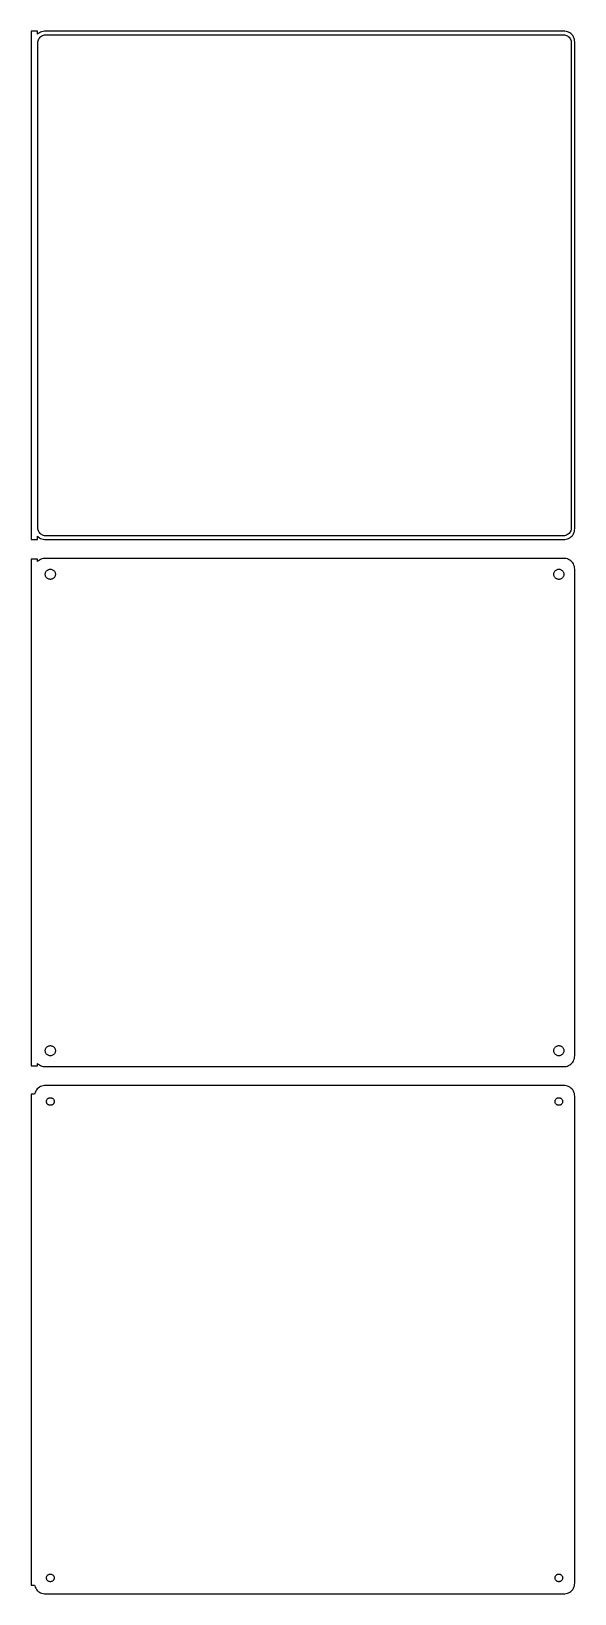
# Model space of a CAD drawing. Header units: metres. Extents: x -129 to 128, y 378 to 1116.
import ezdxf

# ---------------------------------------------------------------- set-up
doc = ezdxf.new("R2010")
doc.units = ezdxf.units.M

msp = doc.modelspace()

# ---------------------------------------------------------------- linework, layer by layer
for p, q in [((-126, 1115.99), (-129, 1115.99)), ((-129, 1115.99), (-129, 876.01)), ((-126, 1114.56), (-126, 1115.99)), ((-125.687, 1114.85), (-126, 1114.56)), ((-125.179, 1115.22), (-125.687, 1114.85)), ((-124.629, 1115.52), (-125.179, 1115.22)), ((-124.045, 1115.76), (-124.629, 1115.52)), ((-123.437, 1115.91), (-124.045, 1115.76)), ((-122.814, 1115.99), (-123.437, 1115.91)), ((122.814, 1115.99), (-122.814, 1115.99)), ((-122.726, 1114.3), (-122.243, 1114.36)), ((-122.243, 1114.36), (122.243, 1114.36)), ((122.243, 1114.36), (122.726, 1114.3)), ((123.437, 1115.91), (122.814, 1115.99)), ((124.045, 1115.76), (123.437, 1115.91)), ((124.629, 1115.52), (124.045, 1115.76)), ((125.179, 1115.22), (124.629, 1115.52)), ((125.687, 1114.85), (125.179, 1115.22)), ((126.145, 1114.42), (125.687, 1114.85)), ((126.545, 1113.94), (126.145, 1114.42)), ((-125.873, 1110.5), (-125.842, 1110.99)), ((-125.873, 881.5), (-125.873, 1110.5)), ((-125.842, 1110.99), (-125.751, 1111.46)), ((-125.751, 1111.46), (-125.601, 1111.93)), ((-125.601, 1111.93), (-125.394, 1112.37)), ((-125.394, 1112.37), (-125.133, 1112.78)), ((-125.133, 1112.78), (-124.823, 1113.15)), ((-124.823, 1113.15), (-124.469, 1113.48)), ((-124.469, 1113.48), (-124.075, 1113.77)), ((-124.075, 1113.77), (-123.649, 1114)), ((-123.649, 1114), (-123.197, 1114.18)), ((-123.197, 1114.18), (-122.726, 1114.3)), ((122.726, 1114.3), (123.197, 1114.18)), ((123.197, 1114.18), (123.649, 1114)), ((123.649, 1114), (124.075, 1113.77)), ((124.075, 1113.77), (124.469, 1113.48)), ((124.469, 1113.48), (124.823, 1113.15)), ((124.823, 1113.15), (125.133, 1112.78)), ((125.133, 1112.78), (125.394, 1112.37)), ((125.394, 1112.37), (125.601, 1111.93)), ((125.601, 1111.93), (125.751, 1111.46)), ((125.751, 1111.46), (125.842, 1110.99)), ((125.842, 1110.99), (125.873, 1110.5)), ((125.873, 1110.5), (125.873, 881.5)), ((126.882, 1113.41), (126.545, 1113.94)), ((127.149, 1112.84), (126.882, 1113.41)), ((127.343, 1112.24), (127.149, 1112.84)), ((127.461, 1111.63), (127.343, 1112.24)), ((127.5, 1111), (127.461, 1111.63)), ((127.5, 881), (127.5, 1111)), ((-125.842, 881.015), (-125.873, 881.5)), ((-125.751, 880.537), (-125.842, 881.015)), ((-125.601, 880.074), (-125.751, 880.537)), ((-125.394, 879.634), (-125.601, 880.074)), ((-125.133, 879.224), (-125.394, 879.634)), ((-124.823, 878.849), (-125.133, 879.224)), ((-124.469, 878.516), (-124.823, 878.849)), ((-124.075, 878.23), (-124.469, 878.516)), ((-123.649, 877.996), (-124.075, 878.23)), ((124.075, 878.23), (123.649, 877.996)), ((124.469, 878.516), (124.075, 878.23)), ((124.823, 878.849), (124.469, 878.516)), ((125.133, 879.224), (124.823, 878.849)), ((125.394, 879.634), (125.133, 879.224)), ((125.601, 880.074), (125.394, 879.634)), ((125.751, 880.537), (125.601, 880.074)), ((125.842, 881.015), (125.751, 880.537)), ((125.873, 881.5), (125.842, 881.015)), ((126.545, 878.061), (126.882, 878.591)), ((126.882, 878.591), (127.149, 879.159)), ((127.149, 879.159), (127.343, 879.757)), ((127.343, 879.757), (127.461, 880.373)), ((127.461, 880.373), (127.5, 881)), ((-129, 876.01), (-126, 876.01)), ((-126, 877.441), (-125.687, 877.147)), ((-126, 876.01), (-126, 877.441)), ((-125.687, 877.147), (-125.179, 876.778)), ((-125.179, 876.778), (-124.629, 876.476)), ((-124.629, 876.476), (-124.045, 876.245)), ((-124.045, 876.245), (-123.437, 876.089)), ((-123.197, 877.817), (-123.649, 877.996)), ((-123.437, 876.089), (-122.814, 876.01)), ((-122.726, 877.696), (-123.197, 877.817)), ((-122.814, 876.01), (122.814, 876.01)), ((-122.243, 877.635), (-122.726, 877.696)), ((122.243, 877.635), (-122.243, 877.635)), ((122.726, 877.696), (122.243, 877.635)), ((123.197, 877.817), (122.726, 877.696)), ((122.814, 876.01), (123.437, 876.089)), ((123.649, 877.996), (123.197, 877.817)), ((123.437, 876.089), (124.045, 876.245)), ((124.045, 876.245), (124.629, 876.476)), ((124.629, 876.476), (125.179, 876.778)), ((125.179, 876.778), (125.687, 877.147)), ((125.687, 877.147), (126.145, 877.577)), ((126.145, 877.577), (126.545, 878.061)), ((-126, 866.615), (-129, 866.615)), ((-129, 866.615), (-129, 627.385)), ((-126, 865.559), (-126, 866.615)), ((-125.687, 865.853), (-126, 865.559)), ((-125.179, 866.222), (-125.687, 865.853)), ((-124.629, 866.524), (-125.179, 866.222)), ((-124.045, 866.755), (-124.629, 866.524)), ((-123.437, 866.911), (-124.045, 866.755)), ((-122.814, 866.99), (-123.437, 866.911)), ((122.814, 866.99), (-122.814, 866.99)), ((123.437, 866.911), (122.814, 866.99)), ((124.045, 866.755), (123.437, 866.911)), ((124.629, 866.524), (124.045, 866.755)), ((125.179, 866.222), (124.629, 866.524)), ((125.687, 865.853), (125.179, 866.222)), ((126.145, 865.423), (125.687, 865.853)), ((126.545, 864.939), (126.145, 865.423)), ((126.882, 864.409), (126.545, 864.939)), ((127.149, 863.841), (126.882, 864.409)), ((127.343, 863.243), (127.149, 863.841)), ((-122.4, 859.5), (-122.381, 859.801)), ((-122.381, 859.199), (-122.4, 859.5)), ((-122.381, 859.801), (-122.325, 860.097)), ((-122.325, 858.903), (-122.381, 859.199)), ((-122.325, 860.097), (-122.231, 860.383)), ((-122.231, 858.617), (-122.325, 858.903)), ((-122.231, 860.383), (-122.103, 860.656)), ((-122.103, 858.344), (-122.231, 858.617)), ((-122.103, 860.656), (-121.942, 860.911)), ((-121.942, 858.089), (-122.103, 858.344)), ((-121.942, 860.911), (-121.75, 861.143)), ((-121.75, 857.857), (-121.942, 858.089)), ((-121.75, 861.143), (-121.53, 861.349)), ((-121.53, 857.651), (-121.75, 857.857)), ((-121.53, 861.349), (-121.286, 861.526)), ((-121.286, 857.474), (-121.53, 857.651)), ((-121.286, 861.526), (-121.022, 861.672)), ((-121.022, 857.328), (-121.286, 857.474)), ((-121.022, 861.672), (-120.742, 861.783)), ((-120.742, 857.217), (-121.022, 857.328)), ((-120.742, 861.783), (-120.45, 861.857)), ((-120.45, 857.143), (-120.742, 857.217)), ((-120.45, 861.857), (-120.151, 861.895)), ((-120.151, 857.105), (-120.45, 857.143)), ((-120.151, 861.895), (-119.849, 861.895)), ((-119.849, 857.105), (-120.151, 857.105)), ((-119.849, 861.895), (-119.55, 861.857)), ((-119.55, 857.143), (-119.849, 857.105)), ((-119.55, 861.857), (-119.258, 861.783)), ((-119.258, 857.217), (-119.55, 857.143)), ((-119.258, 861.783), (-118.978, 861.672)), ((-118.978, 857.328), (-119.258, 857.217)), ((-118.978, 861.672), (-118.714, 861.526)), ((-118.714, 857.474), (-118.978, 857.328)), ((-118.714, 861.526), (-118.47, 861.349)), ((-118.47, 857.651), (-118.714, 857.474)), ((-118.47, 861.349), (-118.25, 861.143)), ((-118.25, 857.857), (-118.47, 857.651)), ((-118.25, 861.143), (-118.058, 860.911)), ((-118.058, 858.089), (-118.25, 857.857)), ((-118.058, 860.911), (-117.897, 860.656)), ((-117.897, 858.344), (-118.058, 858.089)), ((-117.897, 860.656), (-117.769, 860.383)), ((-117.769, 858.617), (-117.897, 858.344)), ((-117.769, 860.383), (-117.675, 860.097)), ((-117.675, 858.903), (-117.769, 858.617)), ((-117.675, 860.097), (-117.619, 859.801)), ((-117.619, 859.199), (-117.675, 858.903)), ((-117.619, 859.801), (-117.6, 859.5)), ((-117.6, 859.5), (-117.619, 859.199)), ((117.6, 859.5), (117.619, 859.801)), ((117.619, 859.199), (117.6, 859.5)), ((117.619, 859.801), (117.675, 860.097)), ((117.675, 858.903), (117.619, 859.199)), ((117.675, 860.097), (117.769, 860.383)), ((117.769, 858.617), (117.675, 858.903)), ((117.769, 860.383), (117.897, 860.656)), ((117.897, 858.344), (117.769, 858.617)), ((117.897, 860.656), (118.058, 860.911)), ((118.058, 858.089), (117.897, 858.344)), ((118.058, 860.911), (118.25, 861.143)), ((118.25, 857.857), (118.058, 858.089)), ((118.25, 861.143), (118.47, 861.349)), ((118.47, 857.651), (118.25, 857.857)), ((118.47, 861.349), (118.714, 861.526)), ((118.714, 857.474), (118.47, 857.651)), ((118.714, 861.526), (118.978, 861.672)), ((118.978, 857.328), (118.714, 857.474)), ((118.978, 861.672), (119.258, 861.783)), ((119.258, 857.217), (118.978, 857.328)), ((119.258, 861.783), (119.55, 861.857)), ((119.55, 857.143), (119.258, 857.217)), ((119.55, 861.857), (119.849, 861.895)), ((119.849, 857.105), (119.55, 857.143)), ((119.849, 861.895), (120.151, 861.895)), ((120.151, 857.105), (119.849, 857.105)), ((120.151, 861.895), (120.45, 861.857)), ((120.45, 857.143), (120.151, 857.105)), ((120.45, 861.857), (120.742, 861.783)), ((120.742, 857.217), (120.45, 857.143)), ((120.742, 861.783), (121.022, 861.672)), ((121.022, 857.328), (120.742, 857.217)), ((121.022, 861.672), (121.286, 861.526)), ((121.286, 857.474), (121.022, 857.328)), ((121.286, 861.526), (121.53, 861.349)), ((121.53, 857.651), (121.286, 857.474)), ((121.53, 861.349), (121.75, 861.143)), ((121.75, 857.857), (121.53, 857.651)), ((121.75, 861.143), (121.942, 860.911)), ((121.942, 858.089), (121.75, 857.857)), ((121.942, 860.911), (122.103, 860.656)), ((122.103, 858.344), (121.942, 858.089)), ((122.103, 860.656), (122.231, 860.383)), ((122.231, 858.617), (122.103, 858.344)), ((122.231, 860.383), (122.325, 860.097)), ((122.325, 858.903), (122.231, 858.617)), ((122.325, 860.097), (122.381, 859.801)), ((122.381, 859.199), (122.325, 858.903)), ((122.381, 859.801), (122.4, 859.5)), ((122.4, 859.5), (122.381, 859.199)), ((127.461, 862.627), (127.343, 863.243)), ((127.5, 862), (127.461, 862.627)), ((127.5, 632), (127.5, 862)), ((-122.4, 634.5), (-122.381, 634.801)), ((-122.381, 634.801), (-122.325, 635.097)), ((-122.325, 635.097), (-122.231, 635.383)), ((-122.231, 635.383), (-122.103, 635.656)), ((-122.103, 635.656), (-121.942, 635.911)), ((-121.942, 635.911), (-121.75, 636.143)), ((-121.75, 636.143), (-121.53, 636.349)), ((-121.53, 636.349), (-121.286, 636.526)), ((-121.286, 636.526), (-121.022, 636.672)), ((-121.022, 636.672), (-120.742, 636.783)), ((-120.742, 636.783), (-120.45, 636.857)), ((-120.45, 636.857), (-120.151, 636.895)), ((-120.151, 636.895), (-119.849, 636.895)), ((-119.849, 636.895), (-119.55, 636.857)), ((-119.55, 636.857), (-119.258, 636.783)), ((-119.258, 636.783), (-118.978, 636.672)), ((-118.978, 636.672), (-118.714, 636.526)), ((-118.714, 636.526), (-118.47, 636.349)), ((-118.47, 636.349), (-118.25, 636.143)), ((-118.25, 636.143), (-118.058, 635.911)), ((-118.058, 635.911), (-117.897, 635.656)), ((-117.897, 635.656), (-117.769, 635.383)), ((-117.769, 635.383), (-117.675, 635.097)), ((-117.675, 635.097), (-117.619, 634.801)), ((-117.619, 634.801), (-117.6, 634.5)), ((117.6, 634.5), (117.619, 634.801)), ((117.619, 634.801), (117.675, 635.097)), ((117.675, 635.097), (117.769, 635.383)), ((117.769, 635.383), (117.897, 635.656)), ((117.897, 635.656), (118.058, 635.911)), ((118.058, 635.911), (118.25, 636.143)), ((118.25, 636.143), (118.47, 636.349)), ((118.47, 636.349), (118.714, 636.526)), ((118.714, 636.526), (118.978, 636.672)), ((118.978, 636.672), (119.258, 636.783)), ((119.258, 636.783), (119.55, 636.857)), ((119.55, 636.857), (119.849, 636.895)), ((119.849, 636.895), (120.151, 636.895)), ((120.151, 636.895), (120.45, 636.857)), ((120.45, 636.857), (120.742, 636.783)), ((120.742, 636.783), (121.022, 636.672)), ((121.022, 636.672), (121.286, 636.526)), ((121.286, 636.526), (121.53, 636.349)), ((121.53, 636.349), (121.75, 636.143)), ((121.75, 636.143), (121.942, 635.911)), ((121.942, 635.911), (122.103, 635.656)), ((122.103, 635.656), (122.231, 635.383)), ((122.231, 635.383), (122.325, 635.097)), ((122.325, 635.097), (122.381, 634.801)), ((122.381, 634.801), (122.4, 634.5)), ((-129, 627.385), (-126, 627.385)), ((-126, 627.385), (-126, 628.441)), ((-126, 628.441), (-125.687, 628.147)), ((-125.687, 628.147), (-125.179, 627.778)), ((-125.179, 627.778), (-124.629, 627.476)), ((-124.629, 627.476), (-124.045, 627.245)), ((-122.381, 634.199), (-122.4, 634.5)), ((-122.325, 633.903), (-122.381, 634.199)), ((-122.231, 633.617), (-122.325, 633.903)), ((-122.103, 633.344), (-122.231, 633.617)), ((-121.942, 633.089), (-122.103, 633.344)), ((-121.75, 632.857), (-121.942, 633.089)), ((-121.53, 632.651), (-121.75, 632.857)), ((-121.286, 632.474), (-121.53, 632.651)), ((-121.022, 632.328), (-121.286, 632.474)), ((-120.742, 632.217), (-121.022, 632.328)), ((-120.45, 632.143), (-120.742, 632.217)), ((-120.151, 632.105), (-120.45, 632.143)), ((-119.849, 632.105), (-120.151, 632.105)), ((-119.55, 632.143), (-119.849, 632.105)), ((-119.258, 632.217), (-119.55, 632.143)), ((-118.978, 632.328), (-119.258, 632.217)), ((-118.714, 632.474), (-118.978, 632.328)), ((-118.47, 632.651), (-118.714, 632.474)), ((-118.25, 632.857), (-118.47, 632.651)), ((-118.058, 633.089), (-118.25, 632.857)), ((-117.897, 633.344), (-118.058, 633.089)), ((-117.769, 633.617), (-117.897, 633.344)), ((-117.675, 633.903), (-117.769, 633.617)), ((-117.619, 634.199), (-117.675, 633.903)), ((-117.6, 634.5), (-117.619, 634.199)), ((117.619, 634.199), (117.6, 634.5)), ((117.675, 633.903), (117.619, 634.199)), ((117.769, 633.617), (117.675, 633.903)), ((117.897, 633.344), (117.769, 633.617)), ((118.058, 633.089), (117.897, 633.344)), ((118.25, 632.857), (118.058, 633.089)), ((118.47, 632.651), (118.25, 632.857)), ((118.714, 632.474), (118.47, 632.651)), ((118.978, 632.328), (118.714, 632.474)), ((119.258, 632.217), (118.978, 632.328)), ((119.55, 632.143), (119.258, 632.217)), ((119.849, 632.105), (119.55, 632.143)), ((120.151, 632.105), (119.849, 632.105)), ((120.45, 632.143), (120.151, 632.105)), ((120.742, 632.217), (120.45, 632.143)), ((121.022, 632.328), (120.742, 632.217)), ((121.286, 632.474), (121.022, 632.328)), ((121.53, 632.651), (121.286, 632.474)), ((121.75, 632.857), (121.53, 632.651)), ((121.942, 633.089), (121.75, 632.857)), ((122.103, 633.344), (121.942, 633.089)), ((122.231, 633.617), (122.103, 633.344)), ((122.325, 633.903), (122.231, 633.617)), ((122.381, 634.199), (122.325, 633.903)), ((122.4, 634.5), (122.381, 634.199)), ((124.045, 627.245), (124.629, 627.476)), ((124.629, 627.476), (125.179, 627.778)), ((125.179, 627.778), (125.687, 628.147)), ((125.687, 628.147), (126.145, 628.577)), ((126.145, 628.577), (126.545, 629.061)), ((126.545, 629.061), (126.882, 629.591)), ((126.882, 629.591), (127.149, 630.159)), ((127.149, 630.159), (127.343, 630.757)), ((127.343, 630.757), (127.461, 631.373)), ((127.461, 631.373), (127.5, 632)), ((-124.045, 627.245), (-123.437, 627.089)), ((-123.437, 627.089), (-122.814, 627.01)), ((-122.814, 627.01), (122.814, 627.01)), ((122.814, 627.01), (123.437, 627.089)), ((123.437, 627.089), (124.045, 627.245)), ((-127.4, 613.944), (-129, 613.944)), ((-129, 613.944), (-129, 382.056)), ((-127.343, 614.243), (-127.4, 613.944)), ((-127.149, 614.841), (-127.343, 614.243)), ((-126.882, 615.409), (-127.149, 614.841)), ((-126.545, 615.939), (-126.882, 615.409)), ((-126.145, 616.423), (-126.545, 615.939)), ((-125.687, 616.853), (-126.145, 616.423)), ((-125.179, 617.222), (-125.687, 616.853)), ((-124.629, 617.524), (-125.179, 617.222)), ((-124.045, 617.755), (-124.629, 617.524)), ((-123.437, 617.911), (-124.045, 617.755)), ((-122.814, 617.99), (-123.437, 617.911)), ((122.814, 617.99), (-122.814, 617.99)), ((123.437, 617.911), (122.814, 617.99)), ((124.045, 617.755), (123.437, 617.911)), ((124.629, 617.524), (124.045, 617.755)), ((125.179, 617.222), (124.629, 617.524)), ((125.687, 616.853), (125.179, 617.222)), ((126.145, 616.423), (125.687, 616.853)), ((126.545, 615.939), (126.145, 616.423)), ((126.882, 615.409), (126.545, 615.939)), ((127.149, 614.841), (126.882, 615.409)), ((127.343, 614.243), (127.149, 614.841)), ((127.461, 613.627), (127.343, 614.243)), ((127.5, 613), (127.461, 613.627)), ((127.5, 383), (127.5, 613)), ((-121.8, 610.5), (-121.786, 610.726)), ((-121.786, 610.274), (-121.8, 610.5)), ((-121.786, 610.726), (-121.743, 610.948)), ((-121.743, 610.052), (-121.786, 610.274)), ((-121.743, 610.948), (-121.674, 611.163)), ((-121.674, 609.837), (-121.743, 610.052)), ((-121.674, 611.163), (-121.577, 611.367)), ((-121.577, 609.633), (-121.674, 609.837)), ((-121.577, 611.367), (-121.456, 611.558)), ((-121.456, 609.442), (-121.577, 609.633)), ((-121.456, 611.558), (-121.312, 611.732)), ((-121.312, 609.268), (-121.456, 609.442)), ((-121.312, 611.732), (-121.147, 611.887)), ((-121.147, 609.113), (-121.312, 609.268)), ((-121.147, 611.887), (-120.964, 612.02)), ((-120.964, 608.98), (-121.147, 609.113)), ((-120.964, 612.02), (-120.766, 612.129)), ((-120.766, 608.871), (-120.964, 608.98)), ((-120.766, 612.129), (-120.556, 612.212)), ((-120.556, 608.788), (-120.766, 608.871)), ((-120.556, 612.212), (-120.337, 612.268)), ((-120.337, 608.732), (-120.556, 608.788)), ((-120.337, 612.268), (-120.113, 612.296)), ((-120.113, 608.704), (-120.337, 608.732)), ((-120.113, 612.296), (-119.887, 612.296)), ((-119.887, 608.704), (-120.113, 608.704)), ((-119.887, 612.296), (-119.663, 612.268)), ((-119.663, 608.732), (-119.887, 608.704)), ((-119.663, 612.268), (-119.444, 612.212)), ((-119.444, 608.788), (-119.663, 608.732)), ((-119.444, 612.212), (-119.234, 612.129)), ((-119.234, 608.871), (-119.444, 608.788)), ((-119.234, 612.129), (-119.036, 612.02)), ((-119.036, 608.98), (-119.234, 608.871)), ((-119.036, 612.02), (-118.853, 611.887)), ((-118.853, 609.113), (-119.036, 608.98)), ((-118.853, 611.887), (-118.688, 611.732)), ((-118.688, 609.268), (-118.853, 609.113)), ((-118.688, 611.732), (-118.544, 611.558)), ((-118.544, 609.442), (-118.688, 609.268)), ((-118.544, 611.558), (-118.423, 611.367)), ((-118.423, 609.633), (-118.544, 609.442)), ((-118.423, 611.367), (-118.326, 611.163)), ((-118.326, 609.837), (-118.423, 609.633)), ((-118.326, 611.163), (-118.257, 610.948)), ((-118.257, 610.052), (-118.326, 609.837)), ((-118.257, 610.948), (-118.214, 610.726)), ((-118.214, 610.274), (-118.257, 610.052)), ((-118.214, 610.726), (-118.2, 610.5)), ((-118.2, 610.5), (-118.214, 610.274)), ((118.2, 610.5), (118.214, 610.726)), ((118.214, 610.274), (118.2, 610.5)), ((118.214, 610.726), (118.257, 610.948)), ((118.257, 610.052), (118.214, 610.274)), ((118.257, 610.948), (118.326, 611.163)), ((118.326, 609.837), (118.257, 610.052)), ((118.326, 611.163), (118.423, 611.367)), ((118.423, 609.633), (118.326, 609.837)), ((118.423, 611.367), (118.544, 611.558)), ((118.544, 609.442), (118.423, 609.633)), ((118.544, 611.558), (118.688, 611.732)), ((118.688, 609.268), (118.544, 609.442)), ((118.688, 611.732), (118.853, 611.887)), ((118.853, 609.113), (118.688, 609.268)), ((118.853, 611.887), (119.036, 612.02)), ((119.036, 608.98), (118.853, 609.113)), ((119.036, 612.02), (119.234, 612.129)), ((119.234, 608.871), (119.036, 608.98)), ((119.234, 612.129), (119.444, 612.212)), ((119.444, 608.788), (119.234, 608.871)), ((119.444, 612.212), (119.663, 612.268)), ((119.663, 608.732), (119.444, 608.788)), ((119.663, 612.268), (119.887, 612.296)), ((119.887, 608.704), (119.663, 608.732)), ((119.887, 612.296), (120.113, 612.296)), ((120.113, 608.704), (119.887, 608.704)), ((120.113, 612.296), (120.337, 612.268)), ((120.337, 608.732), (120.113, 608.704)), ((120.337, 612.268), (120.556, 612.212)), ((120.556, 608.788), (120.337, 608.732)), ((120.556, 612.212), (120.766, 612.129)), ((120.766, 608.871), (120.556, 608.788)), ((120.766, 612.129), (120.964, 612.02)), ((120.964, 608.98), (120.766, 608.871)), ((120.964, 612.02), (121.147, 611.887)), ((121.147, 609.113), (120.964, 608.98)), ((121.147, 611.887), (121.312, 611.732)), ((121.312, 609.268), (121.147, 609.113)), ((121.312, 611.732), (121.456, 611.558)), ((121.456, 609.442), (121.312, 609.268)), ((121.456, 611.558), (121.577, 611.367)), ((121.577, 609.633), (121.456, 609.442)), ((121.577, 611.367), (121.674, 611.163)), ((121.674, 609.837), (121.577, 609.633)), ((121.674, 611.163), (121.743, 610.948)), ((121.743, 610.052), (121.674, 609.837)), ((121.743, 610.948), (121.786, 610.726)), ((121.786, 610.274), (121.743, 610.052)), ((121.786, 610.726), (121.8, 610.5)), ((121.8, 610.5), (121.786, 610.274)), ((-121.8, 385.5), (-121.786, 385.726)), ((-121.786, 385.274), (-121.8, 385.5)), ((-121.786, 385.726), (-121.743, 385.948)), ((-121.743, 385.052), (-121.786, 385.274)), ((-121.743, 385.948), (-121.674, 386.163)), ((-121.674, 384.837), (-121.743, 385.052)), ((-121.674, 386.163), (-121.577, 386.367)), ((-121.577, 384.633), (-121.674, 384.837)), ((-121.577, 386.367), (-121.456, 386.558)), ((-121.456, 384.442), (-121.577, 384.633)), ((-121.456, 386.558), (-121.312, 386.732)), ((-121.312, 384.268), (-121.456, 384.442)), ((-121.312, 386.732), (-121.147, 386.887)), ((-121.147, 384.113), (-121.312, 384.268)), ((-121.147, 386.887), (-120.964, 387.02)), ((-120.964, 383.98), (-121.147, 384.113)), ((-120.964, 387.02), (-120.766, 387.129)), ((-120.766, 383.871), (-120.964, 383.98)), ((-120.766, 387.129), (-120.556, 387.212)), ((-120.556, 383.788), (-120.766, 383.871)), ((-120.556, 387.212), (-120.337, 387.268)), ((-120.337, 383.732), (-120.556, 383.788)), ((-120.337, 387.268), (-120.113, 387.296)), ((-120.113, 387.296), (-119.887, 387.296)), ((-119.887, 387.296), (-119.663, 387.268)), ((-119.663, 387.268), (-119.444, 387.212)), ((-119.444, 383.788), (-119.663, 383.732)), ((-119.444, 387.212), (-119.234, 387.129)), ((-119.234, 383.871), (-119.444, 383.788)), ((-119.234, 387.129), (-119.036, 387.02)), ((-119.036, 383.98), (-119.234, 383.871)), ((-119.036, 387.02), (-118.853, 386.887)), ((-118.853, 384.113), (-119.036, 383.98)), ((-118.853, 386.887), (-118.688, 386.732)), ((-118.688, 384.268), (-118.853, 384.113)), ((-118.688, 386.732), (-118.544, 386.558)), ((-118.544, 384.442), (-118.688, 384.268)), ((-118.544, 386.558), (-118.423, 386.367)), ((-118.423, 384.633), (-118.544, 384.442)), ((-118.423, 386.367), (-118.326, 386.163)), ((-118.326, 384.837), (-118.423, 384.633)), ((-118.326, 386.163), (-118.257, 385.948)), ((-118.257, 385.052), (-118.326, 384.837)), ((-118.257, 385.948), (-118.214, 385.726)), ((-118.214, 385.274), (-118.257, 385.052)), ((-118.214, 385.726), (-118.2, 385.5)), ((-118.2, 385.5), (-118.214, 385.274)), ((118.2, 385.5), (118.214, 385.726)), ((118.214, 385.274), (118.2, 385.5)), ((118.214, 385.726), (118.257, 385.948)), ((118.257, 385.052), (118.214, 385.274)), ((118.257, 385.948), (118.326, 386.163)), ((118.326, 384.837), (118.257, 385.052)), ((118.326, 386.163), (118.423, 386.367)), ((118.423, 384.633), (118.326, 384.837)), ((118.423, 386.367), (118.544, 386.558)), ((118.544, 384.442), (118.423, 384.633)), ((118.544, 386.558), (118.688, 386.732)), ((118.688, 384.268), (118.544, 384.442)), ((118.688, 386.732), (118.853, 386.887)), ((118.853, 384.113), (118.688, 384.268)), ((118.853, 386.887), (119.036, 387.02)), ((119.036, 383.98), (118.853, 384.113)), ((119.036, 387.02), (119.234, 387.129)), ((119.234, 383.871), (119.036, 383.98)), ((119.234, 387.129), (119.444, 387.212)), ((119.444, 383.788), (119.234, 383.871)), ((119.444, 387.212), (119.663, 387.268)), ((119.663, 383.732), (119.444, 383.788)), ((119.663, 387.268), (119.887, 387.296)), ((119.887, 387.296), (120.113, 387.296)), ((120.113, 387.296), (120.337, 387.268)), ((120.337, 387.268), (120.556, 387.212)), ((120.556, 383.788), (120.337, 383.732)), ((120.556, 387.212), (120.766, 387.129)), ((120.766, 383.871), (120.556, 383.788)), ((120.766, 387.129), (120.964, 387.02)), ((120.964, 383.98), (120.766, 383.871)), ((120.964, 387.02), (121.147, 386.887)), ((121.147, 384.113), (120.964, 383.98)), ((121.147, 386.887), (121.312, 386.732)), ((121.312, 384.268), (121.147, 384.113)), ((121.312, 386.732), (121.456, 386.558)), ((121.456, 384.442), (121.312, 384.268)), ((121.456, 386.558), (121.577, 386.367)), ((121.577, 384.633), (121.456, 384.442)), ((121.577, 386.367), (121.674, 386.163)), ((121.674, 384.837), (121.577, 384.633)), ((121.674, 386.163), (121.743, 385.948)), ((121.743, 385.052), (121.674, 384.837)), ((121.743, 385.948), (121.786, 385.726)), ((121.786, 385.274), (121.743, 385.052)), ((121.786, 385.726), (121.8, 385.5)), ((121.8, 385.5), (121.786, 385.274)), ((-129, 382.056), (-127.4, 382.056)), ((-127.4, 382.056), (-127.343, 381.757)), ((-127.343, 381.757), (-127.149, 381.159)), ((-127.149, 381.159), (-126.882, 380.591)), ((-126.882, 380.591), (-126.545, 380.061)), ((-126.545, 380.061), (-126.145, 379.577)), ((-126.145, 379.577), (-125.687, 379.147)), ((-125.687, 379.147), (-125.179, 378.778)), ((-125.179, 378.778), (-124.629, 378.476)), ((-124.629, 378.476), (-124.045, 378.245)), ((-124.045, 378.245), (-123.437, 378.089)), ((-123.437, 378.089), (-122.814, 378.01)), ((-122.814, 378.01), (122.814, 378.01)), ((-120.113, 383.704), (-120.337, 383.732)), ((-119.887, 383.704), (-120.113, 383.704)), ((-119.663, 383.732), (-119.887, 383.704)), ((119.887, 383.704), (119.663, 383.732)), ((120.113, 383.704), (119.887, 383.704)), ((120.337, 383.732), (120.113, 383.704)), ((122.814, 378.01), (123.437, 378.089)), ((123.437, 378.089), (124.045, 378.245)), ((124.045, 378.245), (124.629, 378.476)), ((124.629, 378.476), (125.179, 378.778)), ((125.179, 378.778), (125.687, 379.147)), ((125.687, 379.147), (126.145, 379.577)), ((126.145, 379.577), (126.545, 380.061)), ((126.545, 380.061), (126.882, 380.591)), ((126.882, 380.591), (127.149, 381.159)), ((127.149, 381.159), (127.343, 381.757)), ((127.343, 381.757), (127.461, 382.373)), ((127.461, 382.373), (127.5, 383))]:
    msp.add_line(p, q)

doc.saveas('drawing.dxf')
